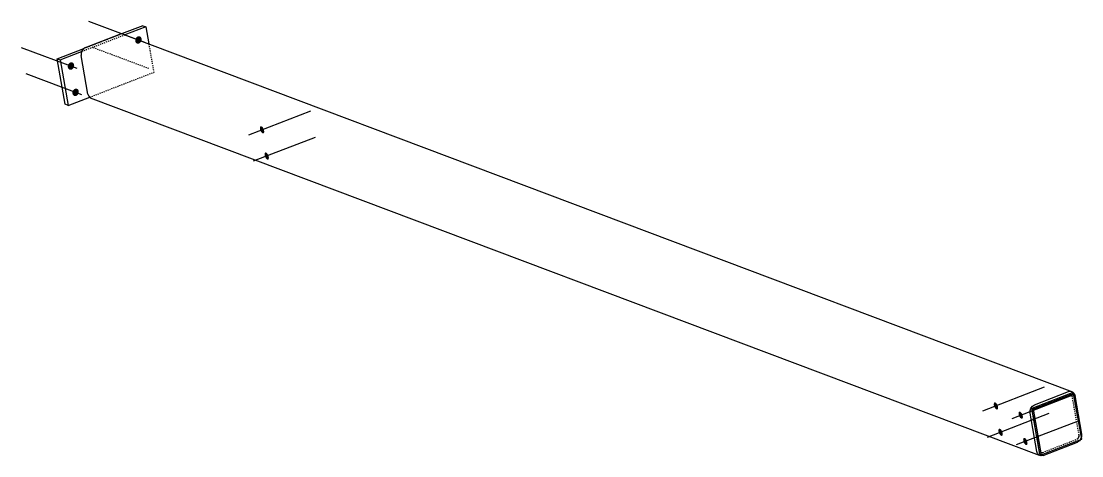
# Model space of a CAD drawing. Header units: millimetres. Extents: x 5 to 27069, y 3 to 808.
# Drawn here: x 25128 to 27069, y 12 to 808 of the extents above; entities that cross this region are included whole.
import ezdxf

# ---------------------------------------------------------------- set-up
doc = ezdxf.new("R2010")
doc.units = ezdxf.units.MM
doc.linetypes.add('DXK_LINE_DOT2', pattern=[3.9198, 1.9599, -1.9599])
doc.layers.add('STÅL', color=7, linetype='Continuous')

msp = doc.modelspace()

# ---------------------------------------------------------------- hatches: boundary and pattern name
at = {"layer": 'STÅL', "linetype": 'Continuous'}
for points in [[(25337.4, 775.2), (25338, 776.6), (25338.9, 777.7), (25339.9, 778.7), (25341, 779.4), (25342.2, 779.9), (25343.4, 780.1), (25344.6, 780), (25345.7, 779.5), (25346.7, 778.8), (25347.5, 777.9), (25348.1, 776.8), (25348.5, 775.5), (25348.6, 774.1), (25348.5, 772.6), (25348.1, 771.2), (25347.4, 769.9), (25346.6, 768.7), (25345.6, 767.8), (25344.5, 767), (25343.3, 766.6), (25342, 766.4), (25340.8, 766.5), (25339.7, 766.9), (25338.7, 767.6), (25337.9, 768.6), (25337.3, 769.7), (25337, 771), (25336.9, 772.4), (25337, 773.8)], [(25213.9, 727.4), (25214.5, 728.7), (25215.4, 729.9), (25216.4, 730.9), (25217.5, 731.6), (25218.7, 732.1), (25219.9, 732.3), (25221.1, 732.1), (25222.3, 731.7), (25223.2, 731), (25224.1, 730.1), (25224.6, 728.9), (25225, 727.6), (25225.1, 726.2), (25225, 724.8), (25224.6, 723.4), (25224, 722.1), (25223.1, 720.9), (25222.1, 719.9), (25221, 719.2), (25219.8, 718.7), (25218.5, 718.6), (25217.4, 718.7), (25216.2, 719.1), (25215.3, 719.8), (25214.4, 720.7), (25213.8, 721.9), (25213.5, 723.2), (25213.4, 724.6), (25213.5, 726)], [(25222.4, 679.3), (25223, 680.6), (25223.9, 681.8), (25224.9, 682.8), (25226, 683.5), (25227.2, 684), (25228.4, 684.1), (25229.6, 684), (25230.7, 683.6), (25231.7, 682.9), (25232.5, 682), (25233.1, 680.8), (25233.5, 679.5), (25233.6, 678.1), (25233.5, 676.7), (25233.1, 675.3), (25232.4, 674), (25231.6, 672.8), (25230.6, 671.8), (25229.5, 671.1), (25228.3, 670.6), (25227, 670.4), (25225.8, 670.6), (25224.7, 671), (25223.7, 671.7), (25222.9, 672.6), (25222.3, 673.8), (25222, 675.1), (25221.9, 676.5), (25222, 677.9)], [(25572, 610), (25572.5, 608.6), (25572.8, 607.2), (25572.9, 605.9), (25572.9, 604.7), (25572.7, 603.7), (25572.3, 602.9), (25571.8, 602.4), (25571.2, 602.2), (25570.4, 602.2), (25569.6, 602.5), (25568.8, 603.1), (25568, 604), (25567.2, 605), (25566.5, 606.3), (25565.9, 607.6), (25565.4, 609), (25565.1, 610.4), (25565, 611.7), (25565, 612.8), (25565.2, 613.8), (25565.6, 614.6), (25566.1, 615.2), (25566.8, 615.4), (25567.5, 615.4), (25568.3, 615), (25569.1, 614.4), (25570, 613.6), (25570.7, 612.5), (25571.4, 611.3)], [(25580.5, 561.9), (25581, 560.5), (25581.3, 559.1), (25581.4, 557.8), (25581.4, 556.6), (25581.2, 555.6), (25580.8, 554.8), (25580.3, 554.3), (25579.6, 554), (25578.9, 554.1), (25578.1, 554.4), (25577.3, 555), (25576.5, 555.9), (25575.7, 556.9), (25575, 558.1), (25574.4, 559.5), (25573.9, 560.9), (25573.6, 562.2), (25573.5, 563.5), (25573.5, 564.7), (25573.7, 565.7), (25574.1, 566.5), (25574.6, 567), (25575.3, 567.3), (25576, 567.2), (25576.8, 566.9), (25577.6, 566.3), (25578.4, 565.5), (25579.2, 564.4), (25579.9, 563.2)], [(26915.2, 104.3), (26915.7, 103), (26916, 101.6), (26916.1, 100.3), (26916.1, 99.1), (26915.9, 98.1), (26915.5, 97.3), (26915, 96.8), (26914.4, 96.5), (26913.6, 96.6), (26912.8, 96.9), (26912, 97.5), (26911.2, 98.3), (26910.4, 99.4), (26909.7, 100.6), (26909.1, 102), (26908.6, 103.3), (26908.3, 104.7), (26908.2, 106), (26908.2, 107.2), (26908.5, 108.2), (26908.8, 109), (26909.3, 109.5), (26910, 109.8), (26910.7, 109.7), (26911.5, 109.4), (26912.3, 108.8), (26913.2, 107.9), (26913.9, 106.9), (26914.6, 105.7)], [(26960.6, 87.5), (26961.1, 86.1), (26961.4, 84.7), (26961.5, 83.4), (26961.5, 82.2), (26961.2, 81.2), (26960.9, 80.5), (26960.4, 79.9), (26959.7, 79.7), (26959, 79.7), (26958.2, 80.1), (26957.4, 80.7), (26956.5, 81.5), (26955.8, 82.6), (26955.1, 83.8), (26954.5, 85.1), (26954, 86.5), (26953.7, 87.9), (26953.6, 89.2), (26953.6, 90.4), (26953.8, 91.4), (26954.2, 92.1), (26954.7, 92.7), (26955.3, 92.9), (26956.1, 92.9), (26956.9, 92.5), (26957.7, 91.9), (26958.5, 91.1), (26959.3, 90), (26960, 88.8)], [(26923.7, 56.2), (26924.2, 54.8), (26924.5, 53.5), (26924.6, 52.1), (26924.6, 51), (26924.4, 50), (26924, 49.2), (26923.5, 48.7), (26922.9, 48.4), (26922.1, 48.4), (26921.3, 48.8), (26920.5, 49.4), (26919.7, 50.2), (26918.9, 51.3), (26918.2, 52.5), (26917.6, 53.8), (26917.1, 55.2), (26916.8, 56.6), (26916.7, 57.9), (26916.7, 59.1), (26916.9, 60.1), (26917.3, 60.9), (26917.8, 61.4), (26918.5, 61.6), (26919.2, 61.6), (26920, 61.3), (26920.8, 60.7), (26921.7, 59.8), (26922.4, 58.8), (26923.1, 57.5)], [(26969.1, 39.4), (26969.5, 38), (26969.8, 36.6), (26970, 35.3), (26969.9, 34.1), (26969.7, 33.1), (26969.4, 32.3), (26968.8, 31.8), (26968.2, 31.6), (26967.5, 31.6), (26966.7, 31.9), (26965.8, 32.5), (26965, 33.4), (26964.2, 34.4), (26963.5, 35.7), (26962.9, 37), (26962.5, 38.4), (26962.2, 39.7), (26962, 41.1), (26962.1, 42.2), (26962.3, 43.2), (26962.7, 44), (26963.2, 44.5), (26963.8, 44.8), (26964.6, 44.8), (26965.4, 44.4), (26966.2, 43.8), (26967, 43), (26967.8, 41.9), (26968.5, 40.7)]]:
    msp.add_hatch(color=96, dxfattribs=at).paths.add_polyline_path(points)

# ---------------------------------------------------------------- linework, layer by layer
at = {"layer": 'STÅL', "color": 96, "linetype": 'Continuous'}
for p, q in [((25251.6, 807.6), (25353.6, 769.1)), ((25128.2, 759.7), (25230.1, 721.3)), ((25136.6, 711.6), (25238.6, 673.2)), ((25657.5, 643.1), (25544.3, 599.2)), ((25665.9, 594.9), (25552.8, 551.1)), ((27000.7, 137.4), (26887.5, 93.6)), ((27054.2, 123.8), (26941.1, 79.9)), ((27009.2, 89.3), (26896, 45.5)), ((27062.7, 75.6), (26949.5, 31.8))]:
    msp.add_line(p, q, dxfattribs=at)
at = {"layer": 'STÅL', "color": 2, "linetype": 'Continuous'}
for p, q in [((25350.6, 799.2), (25311.8, 784.2)), ((25356.1, 797.2), (25317.8, 782.4)), ((25350.6, 799.2), (25356.1, 797.2)), ((25356.1, 797.2), (25361.6, 765.9)), ((25245.8, 759.4), (25308.4, 783.6)), ((25312.3, 784.3), (25308.4, 783.6)), ((25315.9, 783.1), (25312.3, 784.3)), ((25315.9, 783.1), (27052.6, 128.8)), ((25194.2, 738.7), (25242.6, 757.4)), ((25242.2, 757.1), (25239.4, 753.5)), ((25245.8, 759.4), (25242.2, 757.1)), ((25208.9, 655.4), (25194.2, 738.7)), ((25194.2, 738.7), (25199.7, 736.6)), ((25199.7, 736.6), (25238.8, 751.8)), ((25239.4, 753.5), (25237.9, 749)), ((25237.9, 749), (25237.9, 744.5)), ((25250.3, 674.2), (25237.9, 744.5)), ((25199.7, 736.6), (25214.4, 653.3)), ((25214.4, 653.3), (25253.5, 668.5)), ((25250.3, 674.2), (25251.8, 670.2)), ((25251.8, 670.2), (25254.5, 667.4)), ((25254.5, 667.4), (26991.3, 13.2)), ((25214.4, 653.3), (25208.9, 655.4)), ((27051.7, 127), (26977.6, 98.3)), ((26980.3, 97.3), (27054.4, 126)), ((26982.5, 105.2), (27045.1, 129.4)), ((27045.1, 129.4), (27049, 130)), ((27049, 130), (27052.6, 128.8)), ((27054.4, 126), (27051.7, 127)), ((27052.6, 128.8), (27055.4, 126.1)), ((27069.1, 42.7), (27054.4, 126)), ((27055.4, 126.1), (27056.9, 122.1)), ((27069.3, 51.8), (27056.9, 122.1)), ((26974.6, 94.8), (26976.1, 99.2)), ((26976.1, 99.2), (26978.9, 102.9)), ((26977.6, 98.3), (26980.3, 97.3)), ((26992.3, 15), (26977.6, 98.3)), ((26978.9, 102.9), (26982.5, 105.2)), ((26980.3, 97.3), (26995, 14)), ((26974.6, 90.2), (26974.6, 94.8)), ((26987, 19.9), (26974.6, 90.2)), ((26995, 14), (27069.1, 42.7)), ((27065, 39.2), (27061.4, 36.8)), ((27067.2, 41.9), (27065, 39.2)), ((27068.6, 45.2), (27069.3, 47.2)), ((27069.3, 47.2), (27069.3, 51.8)), ((26988.5, 15.9), (26987, 19.9)), ((26998.8, 12.6), (27061.4, 36.8)), ((26991.3, 13.2), (26988.5, 15.9)), ((26994.9, 12), (26991.3, 13.2)), ((26992.3, 15), (26995, 14)), ((26998.8, 12.6), (26994.9, 12))]:
    msp.add_line(p, q, dxfattribs=at)
at = {"layer": 'STÅL', "color": 7, "linetype": 'DXK_LINE_DOT2'}
for p, q in [((25317.8, 782.4), (25238.8, 751.8)), ((25311.8, 784.2), (25242.6, 757.4)), ((25361.6, 765.9), (25370.8, 713.9)), ((25253.5, 668.5), (25370.8, 713.9)), ((26983.5, 99.6), (27046.1, 123.8)), ((27046.1, 123.8), (27048, 124.1)), ((27048, 124.1), (27048.9, 123.9)), ((27048.9, 123.9), (27049.8, 123.6)), ((27051.2, 122.2), (27049.8, 123.6)), ((27052, 120.2), (27051.2, 122.2)), ((27064.4, 49.9), (27052, 120.2)), ((26980.4, 96.8), (26981.7, 98.5)), ((26981.7, 98.5), (26983.5, 99.6)), ((26980.3, 96.6), (26979.5, 94.4)), ((26979.5, 94.4), (26979.5, 92.1)), ((26991.9, 21.8), (26979.5, 92.1)), ((26980.3, 96.6), (26980.4, 96.8)), ((26997.9, 18.2), (27060.4, 42.4)), ((27060.4, 42.4), (27062.2, 43.6)), ((27062.2, 43.6), (27063.6, 45.4)), ((27063.6, 45.4), (27064.4, 47.6)), ((27064.4, 47.6), (27064.4, 49.9)), ((27067.8, 42.8), (27067.2, 41.9)), ((27067.8, 42.8), (27068.6, 45.2)), ((26991.9, 21.8), (26992.7, 19.8)), ((26992.7, 19.8), (26994.1, 18.4)), ((26994.1, 18.4), (26994.2, 18.4)), ((26994.2, 18.4), (26995.9, 17.9)), ((26995.9, 17.9), (26997.9, 18.2))]:
    msp.add_line(p, q, dxfattribs=at)
at = {"layer": 'STÅL', "color": 96, "linetype": 'DXK_LINE_DOT2'}
msp.add_line((25260.1, 759.4), (25362.1, 721), dxfattribs=at)

doc.saveas('drawing.dxf')
